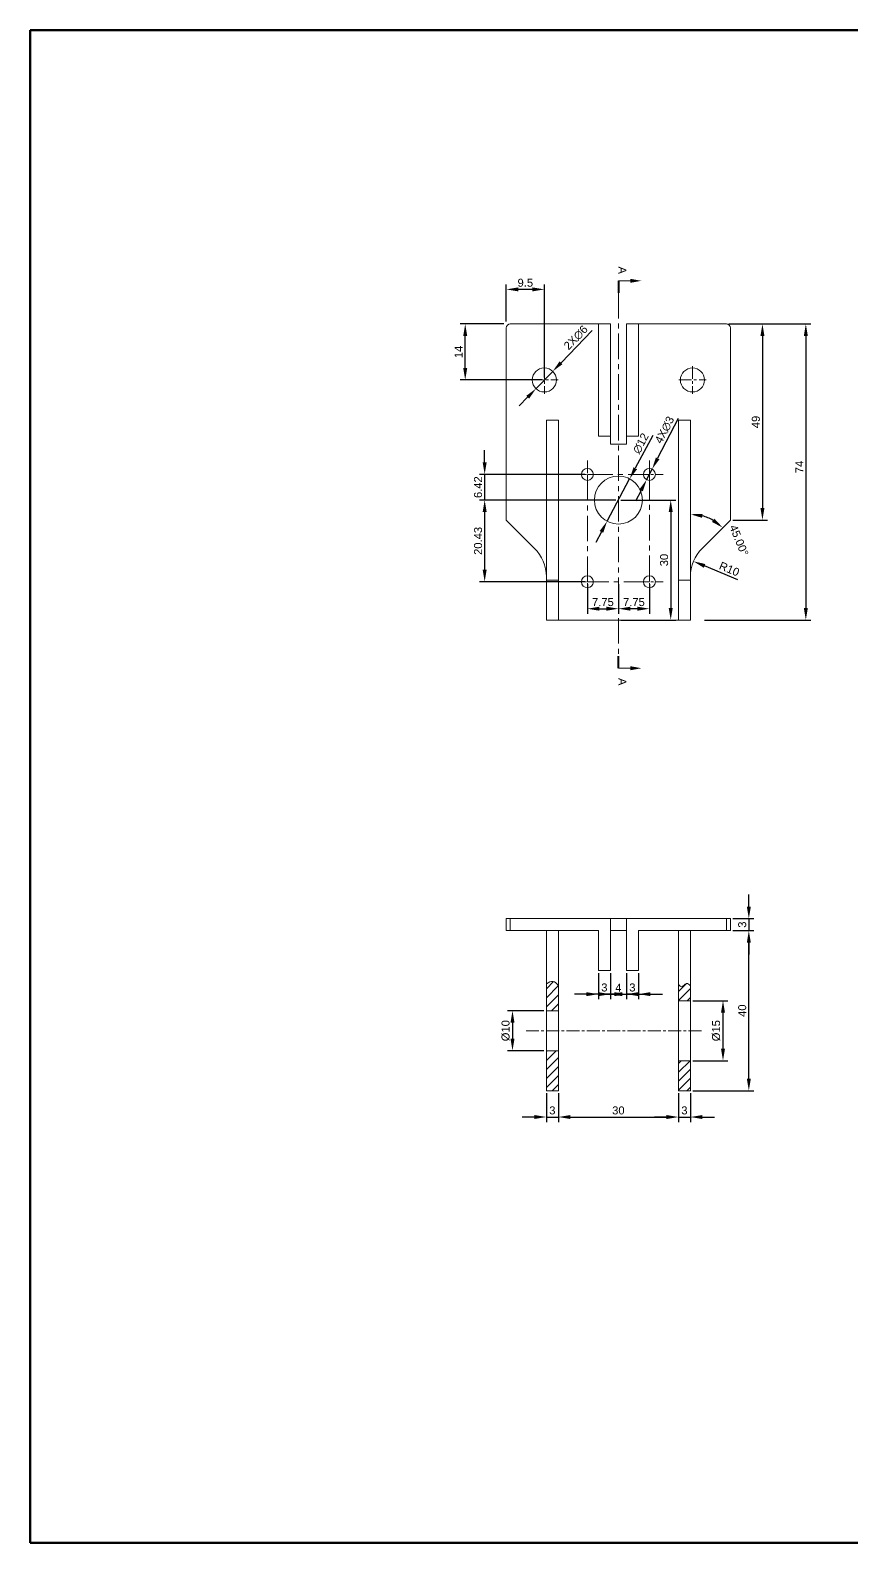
# Model space of a CAD drawing. Header units: millimetres. Extents: x 8228 to 14419, y 2533 to 3289.
# Drawn here: x 11280.1 to 11485.3, y 2700.9 to 3078.9 of the extents above; entities that cross this region are included whole.
import ezdxf

# ---------------------------------------------------------------- set-up
doc = ezdxf.new("R2010")
doc.units = ezdxf.units.MM
doc.linetypes.add('CENTER', pattern=[50.8, 31.75, -6.35, 6.35, -6.35])
for name, color, linetype, lineweight in [('中心线', 1, 'CENTER', 5), ('标注', 3, 'Continuous', 5), ('粗实线', 7, 'Continuous', 40), ('线框', 7, 'Continuous', 60), ('细实线', 5, 'Continuous', 5)]:
    doc.layers.add(name, color=color, linetype=linetype, lineweight=lineweight)
doc.styles.get("Standard").update_dxf_attribs({"font": 'arial.ttf'})
doc.styles.add('样式 2', font='arial.ttf', dxfattribs={"height": 2})
doc.dimstyles.new('样式0-2', dxfattribs={"dimtxt": 2, "dimasz": 3, "dimexe": 1.25, "dimexo": 0.625, "dimtad": 1, "dimdsep": 46, "dimtxsty": 'Standard', "dimcen": 2.5, "dimazin": 0, "dimtfac": 1, "dimtmove": 0, "dimatfit": 3, "dimfxl": 1, "dimarcsym": 0})

# ---------------------------------------------------------------- blocks, each defined once
blk = doc.blocks.new('*D88')
at = {"layer": 'Defpoints', "color": 0, "ltscale": 0.1, "transparency": 16777216}
for p in [(11410.59, 2993.63), (11406.42, 2989.32)]:
    blk.add_point(p, dxfattribs=at)
at = {"layer": '标注', "color": 0, "lineweight": -2, "ltscale": 0.1, "transparency": 16777216}
for p, q in [((11420.44, 3003.83), (11412.67, 2995.79)), ((11406.42, 2989.32), (11410.59, 2993.63)), ((11404.33, 2987.16), (11402.25, 2985.01))]:
    blk.add_line(p, q, dxfattribs=at)
at = {"layer": '标注', "color": 0, "ltscale": 0.1, "transparency": 16777216}
for points in [[(11412.31, 2996.14), (11413.03, 2995.44), (11410.59, 2993.63)], [(11403.97, 2987.51), (11404.69, 2986.82), (11406.42, 2989.32)]]:
    blk.add_solid(points, dxfattribs=at)
at = {"layer": '标注', "color": 0, "ltscale": 0.1, "transparency": 16777216, "insert": (11416.38, 3002.07), "char_height": 2, "attachment_point": 5, "rotation": 45.9738}
blk.add_mtext('2X∅6', dxfattribs=at)
blk = doc.blocks.new('*D89')
at = {"layer": 'Defpoints', "color": 0, "ltscale": 0.1, "transparency": 16777216}
for p in [(11435.44, 2969.23), (11434.06, 2966.56)]:
    blk.add_point(p, dxfattribs=at)
at = {"layer": '标注', "color": 0, "lineweight": -2, "ltscale": 0.1, "transparency": 16777216}
for p, q in [((11441.96, 2981.88), (11436.81, 2971.9)), ((11434.06, 2966.56), (11435.44, 2969.23)), ((11432.69, 2963.9), (11431.32, 2961.23))]:
    blk.add_line(p, q, dxfattribs=at)
at = {"layer": '标注', "color": 0, "ltscale": 0.1, "transparency": 16777216}
for points in [[(11436.37, 2972.13), (11437.26, 2971.67), (11435.44, 2969.23)], [(11432.25, 2964.13), (11433.13, 2963.67), (11434.06, 2966.56)]]:
    blk.add_solid(points, dxfattribs=at)
at = {"layer": '标注', "color": 0, "ltscale": 0.1, "transparency": 16777216, "insert": (11438.56, 2979), "char_height": 2, "attachment_point": 5, "rotation": 62.7457}
blk.add_mtext('4X∅3', dxfattribs=at)
blk = doc.blocks.new('*D90')
at = {"layer": 'Defpoints', "color": 0, "ltscale": 0.1, "transparency": 16777216}
for p in [(11429.82, 2966.77), (11424.18, 2956.18)]:
    blk.add_point(p, dxfattribs=at)
at = {"layer": '标注', "color": 0, "lineweight": -2, "ltscale": 0.1, "transparency": 16777216}
for p, q in [((11435.58, 2977.6), (11431.23, 2969.42)), ((11424.18, 2956.18), (11429.82, 2966.77)), ((11422.77, 2953.53), (11421.36, 2950.88))]:
    blk.add_line(p, q, dxfattribs=at)
at = {"layer": '标注', "color": 0, "ltscale": 0.1, "transparency": 16777216}
for points in [[(11430.79, 2969.65), (11431.67, 2969.18), (11429.82, 2966.77)], [(11422.33, 2953.76), (11423.21, 2953.29), (11424.18, 2956.18)]]:
    blk.add_solid(points, dxfattribs=at)
at = {"layer": '标注', "color": 0, "ltscale": 0.1, "transparency": 16777216, "insert": (11432.61, 2975.63), "char_height": 2, "attachment_point": 5, "rotation": 61.9837}
blk.add_mtext('∅12', dxfattribs=at)
blk = doc.blocks.new('*D91')
at = {"layer": 'Defpoints', "color": 0, "ltscale": 0.1, "transparency": 16777216}
for p in [(11454, 3005.48), (11455, 2956.48), (11463, 2956.48)]:
    blk.add_point(p, dxfattribs=at)
at = {"layer": '标注', "color": 0, "lineweight": -2, "ltscale": 0.1, "transparency": 16777216}
for p, q in [((11454.63, 3005.48), (11464.25, 3005.48)), ((11463, 3002.48), (11463, 2959.48)), ((11455.63, 2956.48), (11464.25, 2956.48))]:
    blk.add_line(p, q, dxfattribs=at)
at = {"layer": '标注', "color": 0, "ltscale": 0.1, "transparency": 16777216}
for points in [[(11462.5, 3002.48), (11463.5, 3002.48), (11463, 3005.48)], [(11462.5, 2959.48), (11463.5, 2959.48), (11463, 2956.48)]]:
    blk.add_solid(points, dxfattribs=at)
at = {"layer": '标注', "color": 0, "ltscale": 0.1, "transparency": 16777216, "insert": (11461.35, 2980.98), "char_height": 2, "attachment_point": 5, "rotation": 90}
blk.add_mtext('49', dxfattribs=at)
blk = doc.blocks.new('*D93')
at = {"layer": 'Defpoints', "color": 0, "ltscale": 0.1, "transparency": 16777216}
for p in [(11454, 3005.48), (11447.93, 2931.48), (11473.84, 2931.48)]:
    blk.add_point(p, dxfattribs=at)
at = {"layer": '标注', "color": 0, "lineweight": -2, "ltscale": 0.1, "transparency": 16777216}
for p, q in [((11454.63, 3005.48), (11475.09, 3005.48)), ((11473.84, 3002.48), (11473.84, 2934.48)), ((11448.55, 2931.48), (11475.09, 2931.48))]:
    blk.add_line(p, q, dxfattribs=at)
at = {"layer": '标注', "color": 0, "ltscale": 0.1, "transparency": 16777216}
for points in [[(11473.34, 3002.48), (11474.34, 3002.48), (11473.84, 3005.48)], [(11473.34, 2934.48), (11474.34, 2934.48), (11473.84, 2931.48)]]:
    blk.add_solid(points, dxfattribs=at)
at = {"layer": '标注', "color": 0, "ltscale": 0.1, "transparency": 16777216, "insert": (11472.22, 2969.73), "char_height": 2, "attachment_point": 5, "rotation": 90}
blk.add_mtext('74', dxfattribs=at)
blk = doc.blocks.new('*D97')
at = {"layer": 'Defpoints', "color": 0, "ltscale": 0.1, "transparency": 16777216}
for p in [(11388.73, 3005.48), (11399, 3005.48), (11408.5, 2991.48)]:
    blk.add_point(p, dxfattribs=at)
at = {"layer": '标注', "color": 0, "lineweight": -2, "ltscale": 0.1, "transparency": 16777216}
for p, q in [((11398.38, 3005.48), (11387.48, 3005.48)), ((11388.73, 2994.48), (11388.73, 3002.48)), ((11407.88, 2991.48), (11387.48, 2991.48))]:
    blk.add_line(p, q, dxfattribs=at)
at = {"layer": '标注', "color": 0, "ltscale": 0.1, "transparency": 16777216}
for points in [[(11388.23, 3002.48), (11389.23, 3002.48), (11388.73, 3005.48)], [(11388.23, 2994.48), (11389.23, 2994.48), (11388.73, 2991.48)]]:
    blk.add_solid(points, dxfattribs=at)
at = {"layer": '标注', "color": 0, "ltscale": 0.1, "transparency": 16777216, "insert": (11387.1, 2998.48), "char_height": 2, "attachment_point": 5, "rotation": 90}
blk.add_mtext('14', dxfattribs=at)
blk = doc.blocks.new('*D98')
at = {"layer": 'Defpoints', "color": 0, "ltscale": 0.1, "transparency": 16777216}
for p in [(11399, 3014.12), (11399, 3005.45), (11408.5, 2991.48)]:
    blk.add_point(p, dxfattribs=at)
at = {"layer": '标注', "color": 0, "lineweight": -2, "ltscale": 0.1, "transparency": 16777216}
for p, q in [((11399, 3006.08), (11399, 3015.37)), ((11405.5, 3014.12), (11402, 3014.12)), ((11408.5, 2992.1), (11408.5, 3015.37))]:
    blk.add_line(p, q, dxfattribs=at)
at = {"layer": '标注', "color": 0, "ltscale": 0.1, "transparency": 16777216}
for points in [[(11402, 3014.62), (11402, 3013.62), (11399, 3014.12)], [(11405.5, 3014.62), (11405.5, 3013.62), (11408.5, 3014.12)]]:
    blk.add_solid(points, dxfattribs=at)
at = {"layer": '标注', "color": 0, "ltscale": 0.1, "transparency": 16777216, "insert": (11403.75, 3015.77), "char_height": 2, "attachment_point": 5}
blk.add_mtext('9.5', dxfattribs=at)
blk = doc.blocks.new('*D100')
at = {"layer": 'Defpoints', "color": 0, "ltscale": 0.1, "transparency": 16777216}
for p in [(11455, 2856.86), (11455, 2853.86), (11459.6, 2853.86)]:
    blk.add_point(p, dxfattribs=at)
at = {"layer": '标注', "color": 0, "lineweight": -2, "ltscale": 0.1, "transparency": 16777216}
for p, q in [((11459.6, 2859.86), (11459.6, 2862.86)), ((11455.63, 2856.86), (11460.85, 2856.86)), ((11459.6, 2856.86), (11459.6, 2853.86)), ((11455.63, 2853.86), (11460.85, 2853.86)), ((11459.6, 2850.86), (11459.6, 2847.86))]:
    blk.add_line(p, q, dxfattribs=at)
at = {"layer": '标注', "color": 0, "ltscale": 0.1, "transparency": 16777216}
for points in [[(11459.1, 2859.86), (11460.1, 2859.86), (11459.6, 2856.86)], [(11459.1, 2850.86), (11460.1, 2850.86), (11459.6, 2853.86)]]:
    blk.add_solid(points, dxfattribs=at)
at = {"layer": '标注', "color": 0, "ltscale": 0.1, "transparency": 16777216, "insert": (11457.95, 2855.36), "char_height": 2, "attachment_point": 5, "rotation": 90}
blk.add_mtext('3', dxfattribs=at)
blk = doc.blocks.new('*D101')
at = {"layer": 'Defpoints', "color": 0, "ltscale": 0.1, "transparency": 16777216}
for p in [(11455, 2853.86), (11459.6, 2853.86), (11445, 2813.86)]:
    blk.add_point(p, dxfattribs=at)
at = {"layer": '标注', "color": 0, "lineweight": -2, "ltscale": 0.1, "transparency": 16777216}
for p, q in [((11455.63, 2853.86), (11460.85, 2853.86)), ((11459.6, 2816.86), (11459.6, 2850.86)), ((11445.63, 2813.86), (11460.85, 2813.86))]:
    blk.add_line(p, q, dxfattribs=at)
at = {"layer": '标注', "color": 0, "ltscale": 0.1, "transparency": 16777216}
for points in [[(11459.1, 2850.86), (11460.1, 2850.86), (11459.6, 2853.86)], [(11459.1, 2816.86), (11460.1, 2816.86), (11459.6, 2813.86)]]:
    blk.add_solid(points, dxfattribs=at)
at = {"layer": '标注', "color": 0, "ltscale": 0.1, "transparency": 16777216, "insert": (11457.95, 2833.86), "char_height": 2, "attachment_point": 5, "rotation": 90}
blk.add_mtext('40', dxfattribs=at)
blk = doc.blocks.new('*D103')
at = {"layer": 'Defpoints', "color": 0, "ltscale": 0.1, "transparency": 16777216}
for p in [(11412, 2813.86), (11442, 2813.86), (11442, 2807.28)]:
    blk.add_point(p, dxfattribs=at)
at = {"layer": '标注', "color": 0, "lineweight": -2, "ltscale": 0.1, "transparency": 16777216}
for p, q in [((11412, 2813.23), (11412, 2806.03)), ((11442, 2813.23), (11442, 2806.03)), ((11415, 2807.28), (11439, 2807.28))]:
    blk.add_line(p, q, dxfattribs=at)
at = {"layer": '标注', "color": 0, "ltscale": 0.1, "transparency": 16777216}
for points in [[(11415, 2807.78), (11415, 2806.78), (11412, 2807.28)], [(11439, 2807.78), (11439, 2806.78), (11442, 2807.28)]]:
    blk.add_solid(points, dxfattribs=at)
at = {"layer": '标注', "color": 0, "ltscale": 0.1, "transparency": 16777216, "insert": (11427, 2808.92), "char_height": 2, "attachment_point": 5}
blk.add_mtext('30', dxfattribs=at)
blk = doc.blocks.new('*D121')
at = {"layer": 'Defpoints', "color": 0, "ltscale": 0.1, "transparency": 16777216}
for p in [(11442, 2813.86), (11445, 2813.86), (11445, 2807.28)]:
    blk.add_point(p, dxfattribs=at)
at = {"layer": '标注', "color": 0, "lineweight": -2, "ltscale": 0.1, "transparency": 16777216}
for p, q in [((11442, 2813.23), (11442, 2806.03)), ((11445, 2813.23), (11445, 2806.03)), ((11439, 2807.28), (11436, 2807.28)), ((11442, 2807.28), (11445, 2807.28)), ((11448, 2807.28), (11451, 2807.28))]:
    blk.add_line(p, q, dxfattribs=at)
at = {"layer": '标注', "color": 0, "ltscale": 0.1, "transparency": 16777216}
for points in [[(11439, 2807.78), (11439, 2806.78), (11442, 2807.28)], [(11448, 2807.78), (11448, 2806.78), (11445, 2807.28)]]:
    blk.add_solid(points, dxfattribs=at)
at = {"layer": '标注', "color": 0, "ltscale": 0.1, "transparency": 16777216, "insert": (11443.5, 2808.92), "char_height": 2, "attachment_point": 5}
blk.add_mtext('3', dxfattribs=at)
blk = doc.blocks.new('*D148')
at = {"layer": 'Defpoints', "color": 0, "transparency": 16777216}
for p in [(11427, 2961.47), (11393.59, 2941.05), (11419.25, 2941.05)]:
    blk.add_point(p, dxfattribs=at)
at = {"layer": '标注', "color": 0, "lineweight": -2, "transparency": 16777216}
for p, q in [((11426.38, 2961.47), (11392.34, 2961.47)), ((11393.59, 2958.47), (11393.59, 2944.05)), ((11418.63, 2941.05), (11392.34, 2941.05))]:
    blk.add_line(p, q, dxfattribs=at)
at = {"layer": '标注', "color": 0, "transparency": 16777216}
for points in [[(11393.09, 2958.47), (11394.09, 2958.47), (11393.59, 2961.47)], [(11393.09, 2944.05), (11394.09, 2944.05), (11393.59, 2941.05)]]:
    blk.add_solid(points, dxfattribs=at)
at = {"layer": '标注', "color": 0, "transparency": 16777216, "insert": (11391.95, 2951.26), "char_height": 2, "attachment_point": 5, "rotation": 90}
blk.add_mtext('20.43', dxfattribs=at)
blk = doc.blocks.new('*D149')
at = {"layer": 'Defpoints', "color": 0, "transparency": 16777216}
for p in [(11419.25, 2967.9), (11393.59, 2961.47), (11427, 2961.47)]:
    blk.add_point(p, dxfattribs=at)
at = {"layer": '标注', "color": 0, "lineweight": -2, "transparency": 16777216}
for p, q in [((11393.59, 2970.9), (11393.59, 2973.9)), ((11418.63, 2967.9), (11392.34, 2967.9)), ((11393.59, 2967.9), (11393.59, 2961.47)), ((11426.38, 2961.47), (11392.34, 2961.47)), ((11393.59, 2958.47), (11393.59, 2955.47))]:
    blk.add_line(p, q, dxfattribs=at)
at = {"layer": '标注', "color": 0, "transparency": 16777216}
for points in [[(11393.09, 2970.9), (11394.09, 2970.9), (11393.59, 2967.9)], [(11393.09, 2958.47), (11394.09, 2958.47), (11393.59, 2961.47)]]:
    blk.add_solid(points, dxfattribs=at)
at = {"layer": '标注', "color": 0, "transparency": 16777216, "insert": (11391.95, 2964.69), "char_height": 2, "attachment_point": 5, "rotation": 90}
blk.add_mtext('6.42', dxfattribs=at)
blk = doc.blocks.new('*D150')
at = {"layer": 'Defpoints', "color": 0, "transparency": 16777216}
for p in [(11419.25, 2941.05), (11427, 2941.05), (11427, 2934.32)]:
    blk.add_point(p, dxfattribs=at)
at = {"layer": '标注', "color": 0, "lineweight": -2, "transparency": 16777216}
for p, q in [((11419.25, 2940.42), (11419.25, 2933.07)), ((11427, 2940.42), (11427, 2933.07)), ((11422.25, 2934.32), (11424, 2934.32))]:
    blk.add_line(p, q, dxfattribs=at)
at = {"layer": '标注', "color": 0, "transparency": 16777216}
for points in [[(11422.25, 2934.82), (11422.25, 2933.82), (11419.25, 2934.32)], [(11424, 2934.82), (11424, 2933.82), (11427, 2934.32)]]:
    blk.add_solid(points, dxfattribs=at)
at = {"layer": '标注', "color": 0, "transparency": 16777216, "insert": (11423.13, 2935.96), "char_height": 2, "attachment_point": 5}
blk.add_mtext('7.75', dxfattribs=at)
blk = doc.blocks.new('*D158')
at = {"layer": 'Defpoints', "color": 0, "transparency": 16777216}
for p in [(11427, 2961.47), (11427, 2931.48), (11440.08, 2931.48)]:
    blk.add_point(p, dxfattribs=at)
at = {"layer": '标注', "color": 0, "lineweight": -2, "transparency": 16777216}
for p, q in [((11427.63, 2961.47), (11441.33, 2961.47)), ((11440.08, 2958.47), (11440.08, 2934.48)), ((11427.63, 2931.48), (11441.33, 2931.48))]:
    blk.add_line(p, q, dxfattribs=at)
at = {"layer": '标注', "color": 0, "transparency": 16777216}
for points in [[(11439.58, 2958.47), (11440.58, 2958.47), (11440.08, 2961.47)], [(11439.58, 2934.48), (11440.58, 2934.48), (11440.08, 2931.48)]]:
    blk.add_solid(points, dxfattribs=at)
at = {"layer": '标注', "color": 0, "transparency": 16777216, "insert": (11438.43, 2946.48), "char_height": 2, "attachment_point": 5, "rotation": 90}
blk.add_mtext('30', dxfattribs=at)
blk = doc.blocks.new('*D159')
at = {"layer": 'Defpoints', "color": 0, "transparency": 16777216}
for p in [(11427, 2941.05), (11434.75, 2941.05), (11427, 2934.32)]:
    blk.add_point(p, dxfattribs=at)
at = {"layer": '标注', "color": 0, "lineweight": -2, "transparency": 16777216}
for p, q in [((11427, 2940.42), (11427, 2933.07)), ((11434.75, 2940.42), (11434.75, 2933.07)), ((11431.75, 2934.32), (11430, 2934.32))]:
    blk.add_line(p, q, dxfattribs=at)
at = {"layer": '标注', "color": 0, "transparency": 16777216}
for points in [[(11430, 2934.82), (11430, 2933.82), (11427, 2934.32)], [(11431.75, 2934.82), (11431.75, 2933.82), (11434.75, 2934.32)]]:
    blk.add_solid(points, dxfattribs=at)
at = {"layer": '标注', "color": 0, "transparency": 16777216, "insert": (11430.88, 2935.96), "char_height": 2, "attachment_point": 5}
blk.add_mtext('7.75', dxfattribs=at)
blk = doc.blocks.new('*D160')
at = {"layer": 'Defpoints', "color": 0, "transparency": 16777216}
for p in [(11445.76, 2946.16), (11455, 2942.33)]:
    blk.add_point(p, dxfattribs=at)
at = {"layer": '标注', "color": 0, "lineweight": -2, "transparency": 16777216}
blk.add_line((11456.87, 2941.56), (11448.53, 2945.01), dxfattribs=at)
at = {"layer": '标注', "color": 0, "transparency": 16777216}
blk.add_solid([(11448.73, 2945.48), (11448.34, 2944.55), (11445.76, 2946.16)], dxfattribs=at)
at = {"layer": '标注', "color": 0, "transparency": 16777216, "insert": (11454.72, 2944.23), "char_height": 2, "attachment_point": 5, "rotation": 337.5}
blk.add_mtext('R10', dxfattribs=at)
blk = doc.blocks.new('*D162')
at = {"layer": 'Defpoints', "color": 0, "transparency": 16777216}
for p in [(11445, 2981.48), (11447.96, 2957.53), (11455, 2956.48), (11447.93, 2949.41), (11445, 2941.48)]:
    blk.add_point(p, dxfattribs=at)
at = {"layer": '标注', "color": 0, "lineweight": -2, "transparency": 16777216}
blk.add_arc((11445, 2946.48), 11.45, 60.0617, 74.9383, dxfattribs=at)
at = {"layer": '标注', "color": 0, "transparency": 16777216}
for points in [[(11447.91, 2957.03), (11448.04, 2958.02), (11445, 2957.92)], [(11451.02, 2956.79), (11450.41, 2956), (11453.09, 2954.57)]]:
    blk.add_solid(points, dxfattribs=at)
at = {"layer": '标注', "color": 0, "transparency": 16777216, "insert": (11457.13, 2951.41), "char_height": 2, "attachment_point": 5, "rotation": 292.1524}
blk.add_mtext('45.00°', dxfattribs=at)
blk = doc.blocks.new('*D164')
at = {"layer": 'Defpoints', "color": 0, "transparency": 16777216}
for p in [(11409, 2813.86), (11412, 2813.86), (11412, 2807.28)]:
    blk.add_point(p, dxfattribs=at)
at = {"layer": '标注', "color": 0, "lineweight": -2, "transparency": 16777216}
for p, q in [((11409, 2813.23), (11409, 2806.03)), ((11412, 2813.23), (11412, 2806.03)), ((11406, 2807.28), (11403, 2807.28)), ((11409, 2807.28), (11412, 2807.28)), ((11415, 2807.28), (11418, 2807.28))]:
    blk.add_line(p, q, dxfattribs=at)
at = {"layer": '标注', "color": 0, "transparency": 16777216}
for points in [[(11406, 2807.78), (11406, 2806.78), (11409, 2807.28)], [(11415, 2807.78), (11415, 2806.78), (11412, 2807.28)]]:
    blk.add_solid(points, dxfattribs=at)
at = {"layer": '标注', "color": 0, "transparency": 16777216, "insert": (11410.5, 2808.92), "char_height": 2, "attachment_point": 5}
blk.add_mtext('3', dxfattribs=at)
blk = doc.blocks.new('*D165')
at = {"layer": 'Defpoints', "color": 0, "transparency": 16777216}
for p in [(11425, 2843.86), (11429, 2843.86), (11429, 2837.99)]:
    blk.add_point(p, dxfattribs=at)
at = {"layer": '标注', "color": 0, "lineweight": -2, "transparency": 16777216}
for p, q in [((11425, 2843.23), (11425, 2836.74)), ((11429, 2843.23), (11429, 2836.74)), ((11422, 2837.99), (11419, 2837.99)), ((11425, 2837.99), (11429, 2837.99)), ((11432, 2837.99), (11435, 2837.99))]:
    blk.add_line(p, q, dxfattribs=at)
at = {"layer": '标注', "color": 0, "transparency": 16777216}
for points in [[(11422, 2838.49), (11422, 2837.49), (11425, 2837.99)], [(11432, 2838.49), (11432, 2837.49), (11429, 2837.99)]]:
    blk.add_solid(points, dxfattribs=at)
at = {"layer": '标注', "color": 0, "transparency": 16777216, "insert": (11427, 2839.61), "char_height": 2, "attachment_point": 5}
blk.add_mtext('4', dxfattribs=at)
blk = doc.blocks.new('*D166')
at = {"layer": 'Defpoints', "color": 0, "transparency": 16777216}
for p in [(11429, 2843.86), (11432, 2843.86), (11429, 2837.99)]:
    blk.add_point(p, dxfattribs=at)
at = {"layer": '标注', "color": 0, "lineweight": -2, "transparency": 16777216}
for p, q in [((11429, 2843.23), (11429, 2836.74)), ((11432, 2843.23), (11432, 2836.74)), ((11426, 2837.99), (11423, 2837.99)), ((11432, 2837.99), (11429, 2837.99)), ((11435, 2837.99), (11438, 2837.99))]:
    blk.add_line(p, q, dxfattribs=at)
at = {"layer": '标注', "color": 0, "transparency": 16777216}
for points in [[(11426, 2838.49), (11426, 2837.49), (11429, 2837.99)], [(11435, 2838.49), (11435, 2837.49), (11432, 2837.99)]]:
    blk.add_solid(points, dxfattribs=at)
at = {"layer": '标注', "color": 0, "transparency": 16777216, "insert": (11430.5, 2839.64), "char_height": 2, "attachment_point": 5}
blk.add_mtext('3', dxfattribs=at)
blk = doc.blocks.new('*D167')
at = {"layer": 'Defpoints', "color": 0, "transparency": 16777216}
for p in [(11422, 2843.86), (11425, 2843.86), (11425, 2837.99)]:
    blk.add_point(p, dxfattribs=at)
at = {"layer": '标注', "color": 0, "lineweight": -2, "transparency": 16777216}
for p, q in [((11422, 2843.23), (11422, 2836.74)), ((11425, 2843.23), (11425, 2836.74)), ((11419, 2837.99), (11416, 2837.99)), ((11422, 2837.99), (11425, 2837.99)), ((11428, 2837.99), (11431, 2837.99))]:
    blk.add_line(p, q, dxfattribs=at)
at = {"layer": '标注', "color": 0, "transparency": 16777216}
for points in [[(11419, 2838.49), (11419, 2837.49), (11422, 2837.99)], [(11428, 2838.49), (11428, 2837.49), (11425, 2837.99)]]:
    blk.add_solid(points, dxfattribs=at)
at = {"layer": '标注', "color": 0, "transparency": 16777216, "insert": (11423.5, 2839.64), "char_height": 2, "attachment_point": 5}
blk.add_mtext('3', dxfattribs=at)
blk = doc.blocks.new('*D176')
at = {"layer": 'Defpoints', "color": 0, "transparency": 16777216}
for p in [(11409, 2833.86), (11400.55, 2823.86), (11409, 2823.86)]:
    blk.add_point(p, dxfattribs=at)
at = {"layer": '标注', "color": 0, "lineweight": -2, "transparency": 16777216}
for p, q in [((11408.38, 2833.86), (11399.3, 2833.86)), ((11400.55, 2830.86), (11400.55, 2826.86)), ((11408.38, 2823.86), (11399.3, 2823.86))]:
    blk.add_line(p, q, dxfattribs=at)
at = {"layer": '标注', "color": 0, "transparency": 16777216}
for points in [[(11400.05, 2830.86), (11401.05, 2830.86), (11400.55, 2833.86)], [(11400.05, 2826.86), (11401.05, 2826.86), (11400.55, 2823.86)]]:
    blk.add_solid(points, dxfattribs=at)
at = {"layer": '标注', "color": 0, "transparency": 16777216, "insert": (11398.84, 2828.86), "char_height": 2, "attachment_point": 5, "rotation": 90}
blk.add_mtext('%%C10', dxfattribs=at)
blk = doc.blocks.new('*D177')
at = {"layer": 'Defpoints', "color": 0, "transparency": 16777216}
for p in [(11445, 2836.36), (11445, 2821.36), (11453.14, 2821.36)]:
    blk.add_point(p, dxfattribs=at)
at = {"layer": '标注', "color": 0, "lineweight": -2, "transparency": 16777216}
for p, q in [((11445.63, 2836.36), (11454.39, 2836.36)), ((11453.14, 2833.36), (11453.14, 2824.36)), ((11445.63, 2821.36), (11454.39, 2821.36))]:
    blk.add_line(p, q, dxfattribs=at)
at = {"layer": '标注', "color": 0, "transparency": 16777216}
for points in [[(11452.64, 2833.36), (11453.64, 2833.36), (11453.14, 2836.36)], [(11452.64, 2824.36), (11453.64, 2824.36), (11453.14, 2821.36)]]:
    blk.add_solid(points, dxfattribs=at)
at = {"layer": '标注', "color": 0, "transparency": 16777216, "insert": (11451.44, 2828.86), "char_height": 2, "attachment_point": 5, "rotation": 90}
blk.add_mtext('%%C15', dxfattribs=at)

msp = doc.modelspace()

# ---------------------------------------------------------------- hatches: boundary and pattern name
at = {"layer": '细实线'}
h = msp.add_hatch(dxfattribs=at)
h.set_pattern_fill('ANSI31', color=256, scale=0.5)
h.set_pattern_definition([(45, (592.3956, -52.1978), (-1.12253202, 1.12253202), [])])
edge = h.paths.add_edge_path()
edge.add_line((11409.001, 2833.858), (11412.001, 2833.858))
edge.add_line((11412.001, 2833.858), (11412.001, 2840.074))
edge.add_spline(control_points=[(11412.001, 2840.074), (11411.6, 2840.582), (11410.766, 2841.638), (11409.604, 2840.935), (11409.001, 2840.57)], knot_values=[0, 0, 0, 0, 1.6998511, 3.5276098, 3.5276098, 3.5276098, 3.5276098], degree=3, periodic=0)
edge.add_line((11409.001, 2840.57), (11409.001, 2833.858))
edge = h.paths.add_edge_path()
edge.add_line((11445.001, 2836.358), (11445.001, 2840.067))
edge.add_spline(control_points=[(11445.001, 2840.067), (11444.656, 2840.392), (11443.897, 2841.107), (11442.939, 2839.377), (11442.28, 2840.118), (11442.001, 2840.431)], knot_values=[0, 0, 0, 0, 1.1698405, 2.5706129, 3.5971027, 3.5971027, 3.5971027, 3.5971027], degree=3, periodic=0)
edge.add_line((11442.001, 2840.431), (11442.001, 2836.358))
edge.add_line((11442.001, 2836.358), (11445.001, 2836.358))
h.paths.add_polyline_path([(11442.001, 2813.858), (11445.001, 2813.858), (11445.001, 2818.858), (11445.001, 2821.358), (11442.001, 2821.358), (11442.001, 2818.858)])
h.paths.add_polyline_path([(11412.001, 2823.858), (11409.001, 2823.858), (11409.001, 2818.858), (11409.001, 2813.858), (11412.001, 2813.858), (11412.001, 2818.858)])

# ---------------------------------------------------------------- linework, layer by layer
at = {"linetype": 'Continuous', "lineweight": 15}
for p, q in [((11422.001, 3005.477), (11400.001, 3005.477)), ((11425.001, 3005.477), (11422.001, 3005.477)), ((11422.001, 3005.477), (11422.001, 2977.477)), ((11425.001, 2975.477), (11425.001, 3005.477)), ((11432.001, 3005.477), (11429.001, 3005.477)), ((11429.001, 3005.477), (11429.001, 2975.477)), ((11432.001, 2977.477), (11432.001, 3005.477)), ((11454.001, 3005.477), (11432.001, 3005.477)), ((11399.001, 3004.477), (11399.001, 2956.477)), ((11455.001, 2956.477), (11455.001, 3004.477)), ((11412.001, 2981.477), (11409.001, 2981.477)), ((11409.001, 2981.477), (11409.001, 2941.477)), ((11412.001, 2941.477), (11412.001, 2981.477)), ((11442.001, 2981.477), (11442.001, 2941.477)), ((11445.001, 2981.477), (11442.001, 2981.477)), ((11445.001, 2941.477), (11445.001, 2981.477)), ((11422.001, 2977.477), (11425.001, 2977.477)), ((11429.001, 2975.477), (11425.001, 2975.477)), ((11429.001, 2977.477), (11432.001, 2977.477)), ((11399.001, 2956.477), (11406.072, 2949.406)), ((11447.93, 2949.406), (11455.001, 2956.477)), ((11409.001, 2941.477), (11412.001, 2941.477)), ((11409.001, 2931.477), (11409.001, 2941.477)), ((11412.001, 2941.477), (11412.001, 2931.477)), ((11442.001, 2941.477), (11445.001, 2941.477)), ((11442.001, 2931.477), (11442.001, 2941.477)), ((11445.001, 2941.477), (11445.001, 2931.477)), ((11412.001, 2931.477), (11409.001, 2931.477)), ((11412.001, 2931.477), (11442.001, 2931.477)), ((11445.001, 2931.477), (11442.001, 2931.477)), ((11399.001, 2853.858), (11399.001, 2856.858)), ((11399.001, 2856.858), (11400.001, 2856.858)), ((11400.001, 2856.858), (11400.001, 2853.858)), ((11425.001, 2856.858), (11400.001, 2856.858)), ((11425.001, 2843.858), (11425.001, 2856.858)), ((11429.001, 2856.858), (11425.001, 2856.858)), ((11429.001, 2843.858), (11429.001, 2856.858)), ((11454.001, 2856.858), (11429.001, 2856.858)), ((11454.001, 2853.858), (11454.001, 2856.858)), ((11454.001, 2856.858), (11455.001, 2856.858)), ((11455.001, 2856.858), (11455.001, 2853.858)), ((11400.001, 2853.858), (11399.001, 2853.858)), ((11422.001, 2853.858), (11400.001, 2853.858)), ((11422.001, 2843.858), (11422.001, 2853.858)), ((11429.001, 2853.858), (11425.001, 2853.858)), ((11432.001, 2843.858), (11432.001, 2853.858)), ((11454.001, 2853.858), (11432.001, 2853.858)), ((11455.001, 2853.858), (11454.001, 2853.858)), ((11425.001, 2843.858), (11422.001, 2843.858)), ((11432.001, 2843.858), (11429.001, 2843.858)), ((11412.001, 2813.858), (11409.001, 2813.858)), ((11445.001, 2813.858), (11442.001, 2813.858))]:
    msp.add_line(p, q, dxfattribs=at)
at = {"linetype": 'Continuous', "lineweight": 15, "ltscale": 0.1}
for p, q in [((11409.001, 2818.858), (11409.001, 2853.858)), ((11412.001, 2818.858), (11412.001, 2853.858)), ((11442.001, 2818.858), (11442.001, 2853.858)), ((11445.001, 2818.858), (11445.001, 2853.858)), ((11445.001, 2836.358), (11442.001, 2836.358)), ((11412.001, 2833.858), (11409.001, 2833.858)), ((11412.001, 2823.858), (11409.001, 2823.858)), ((11445.001, 2821.358), (11442.001, 2821.358)), ((11409.001, 2813.858), (11409.001, 2818.858)), ((11412.001, 2818.858), (11412.001, 2813.858)), ((11442.001, 2813.858), (11442.001, 2818.858)), ((11445.001, 2818.858), (11445.001, 2813.858))]:
    msp.add_line(p, q, dxfattribs=at)
at = {"linetype": 'Continuous', "lineweight": 15}
for centre, radius in [((11408.501, 2991.477), 3), ((11445.501, 2991.477), 3), ((11419.251, 2967.897), 1.5), ((11427.001, 2961.473), 6), ((11434.751, 2967.897), 1.5), ((11419.251, 2941.047), 1.5), ((11434.751, 2941.047), 1.5)]:
    msp.add_circle(centre, radius, dxfattribs=at)
for centre, radius, start, end in [((11400.001, 3004.477), 1, 90, 180), ((11454.001, 3004.477), 1, 0, 90), ((11399.001, 2942.335), 10, 0, 45), ((11455.001, 2942.335), 10, 135, 180)]:
    msp.add_arc(centre, radius, start, end, dxfattribs=at)
at = {"layer": '中心线', "ltscale": 0.2}
for p, q in [((11427.001, 3013.226), (11427.001, 2922.479)), ((11419.251, 2967.897), (11434.751, 2967.897)), ((11419.251, 2941.047), (11419.251, 2967.897)), ((11434.751, 2967.897), (11434.751, 2941.047)), ((11434.751, 2941.047), (11419.251, 2941.047))]:
    msp.add_line(p, q, dxfattribs=at)
at = {"layer": '中心线', "ltscale": 0.1}
for p, q in [((11408.501, 2994.974), (11408.501, 2987.979)), ((11445.501, 2994.974), (11445.501, 2987.979)), ((11405.078, 2991.477), (11411.924, 2991.477)), ((11442.078, 2991.477), (11448.924, 2991.477)), ((11419.251, 2971.394), (11419.251, 2964.399)), ((11434.751, 2971.394), (11434.751, 2964.399)), ((11415.828, 2967.897), (11422.674, 2967.897)), ((11431.328, 2967.897), (11438.174, 2967.897)), ((11415.828, 2941.047), (11422.674, 2941.047)), ((11419.251, 2944.544), (11419.251, 2937.549)), ((11431.328, 2941.047), (11438.174, 2941.047)), ((11434.751, 2944.544), (11434.751, 2937.549)), ((11447.735, 2828.858), (11403.878, 2828.858))]:
    msp.add_line(p, q, dxfattribs=at)
at = {"layer": '粗实线', "ltscale": 0.1}
for p, q in [((11427.001, 3016.263), (11427.001, 3013.226)), ((11427.001, 2919.442), (11427.001, 2922.479))]:
    msp.add_line(p, q, dxfattribs=at)
for points in [[(11432.742, 3016.263, 0, 1, 0), (11430.001, 3016.263, 1, 1, 0)], [(11432.742, 2919.442, 0, 1, 0), (11430.001, 2919.442, 1, 1, 0)]]:
    msp.add_lwpolyline(points, format="xyseb", dxfattribs=at)
at = {"layer": '线框', "ltscale": 0.1}
for p, q in [((11280.054, 3078.884), (11814.654, 3078.884)), ((11280.054, 2700.884), (11280.054, 3078.884)), ((11814.654, 2700.884), (11280.054, 2700.884))]:
    msp.add_line(p, q, dxfattribs=at)
at = {"layer": '细实线'}
for p, q in [((11430.001, 3016.263), (11427.001, 3016.263)), ((11430.001, 2919.442), (11427.001, 2919.442))]:
    msp.add_line(p, q, dxfattribs=at)
for points in [[(11409.001, 2840.57), (11410.72, 2841.191), (11412.001, 2840.074)], [(11442.001, 2840.431), (11442.835, 2839.833), (11443.981, 2840.639), (11445.001, 2840.067)]]:
    msp.add_spline(points, degree=3, dxfattribs=at)

# ---------------------------------------------------------------- texts
at = {"layer": '粗实线', "ltscale": 0.1, "char_height": 2, "attachment_point": 1, "rotation": 270, "style": '样式 2'}
for insert in [(11429.001, 3019.843), (11429.001, 2917.002)]:
    msp.add_mtext_dynamic_manual_height_columns('A', width=7.61663, gutter_width=10, heights=[0], dxfattribs=dict(at, insert=insert))

# ---------------------------------------------------------------- dimensions: what is measured, and where the dimension line sits
at = {"layer": '标注', "ltscale": 0.1}
dim = msp.add_linear_dim(base=(11399.001, 3014.122), p1=(11408.501, 2991.477), p2=(11399.001, 3005.451), dimstyle='样式0-2', dxfattribs=at)
dim.commit()
dim.dimension.update_dxf_attribs({"geometry": '*D98', "text_midpoint": (11403.751, 3014.122), "dimtype": 160})
for base, p1, p2, picture, middle in [((11388.731, 3005.477), (11408.501, 2991.477), (11399.001, 3005.477), '*D97', (11388.731, 2998.477)), ((11473.841, 2931.477), (11454.001, 3005.477), (11447.93, 2931.477), '*D93', (11473.841, 2969.734)), ((11462.996, 2956.477), (11454.001, 3005.477), (11455.001, 2956.477), '*D91', (11462.996, 2980.977))]:
    dim = msp.add_linear_dim(base=base, p1=p1, p2=p2, angle=90, dimstyle='样式0-2', dxfattribs=at)
    dim.commit()
    dim.dimension.update_dxf_attribs({"geometry": picture, "text_midpoint": middle, "dimtype": 160})
for p1, p2, text, picture, middle in [((11406.416, 2989.32), (11410.586, 2993.634), '2X<>', '*D88', (11416.376, 3002.073)), ((11434.064, 2966.563), (11435.438, 2969.23), '4X<>', '*D89', (11438.557, 2979.003))]:
    dim = msp.add_diameter_dim_2p(p1=p1, p2=p2, text=text, dimstyle='样式0-2', dxfattribs=at)
    dim.commit()
    dim.dimension.update_dxf_attribs({"geometry": picture, "text_midpoint": middle})
dim = msp.add_diameter_dim_2p(p1=(11424.183, 2956.176), p2=(11429.819, 2966.77), dimstyle='样式0-2', dxfattribs=at)
dim.commit()
dim.dimension.update_dxf_attribs({"geometry": '*D90', "text_midpoint": (11432.608, 2975.634)})
at = {"layer": '标注'}
dim = msp.add_angular_dim_2l(base=(11447.963, 2957.532), line1=((11445.001, 2941.477), (11445.001, 2981.477)), line2=((11447.93, 2949.406), (11455.001, 2956.477)), dimstyle='样式0-2', dxfattribs=at)
dim.commit()
dim.dimension.update_dxf_attribs({"geometry": '*D162', "text_midpoint": (11455.601, 2950.792), "dimtype": 162})
dim = msp.add_linear_dim(base=(11393.592, 2961.473), p1=(11419.251, 2967.897), p2=(11427.001, 2961.473), angle=90, dimstyle='样式0-2', dxfattribs=at)
dim.commit()
dim.dimension.update_dxf_attribs({"geometry": '*D149', "text_midpoint": (11393.592, 2964.685), "dimtype": 160})
for base, p2, picture, middle in [((11393.592, 2941.047), (11419.251, 2941.047), '*D148', (11391.946, 2951.26)), ((11440.076, 2931.477), (11427.001, 2931.477), '*D158', (11438.429, 2946.475))]:
    dim = msp.add_linear_dim(base=base, p1=(11427.001, 2961.473), p2=p2, angle=90, dimstyle='样式0-2', dxfattribs=at)
    dim.commit()
    dim.dimension.update_dxf_attribs({"geometry": picture, "text_midpoint": middle})
dim = msp.add_radius_dim(center=(11455.001, 2942.335), mpoint=(11445.762, 2946.161), dimstyle='样式0-2', dxfattribs=at)
dim.commit()
dim.dimension.update_dxf_attribs({"geometry": '*D160', "text_midpoint": (11454.087, 2942.713), "dimtype": 164})
for base, p1, p2, picture, middle in [((11427.001, 2934.321), (11419.251, 2941.047), (11427.001, 2941.047), '*D150', (11423.126, 2935.963)), ((11427.001, 2934.321), (11434.751, 2941.047), (11427.001, 2941.047), '*D159', (11430.876, 2935.963)), ((11425.001, 2837.989), (11422.001, 2843.858), (11425.001, 2843.858), '*D167', (11423.501, 2839.635)), ((11429.001, 2837.989), (11425.001, 2843.858), (11429.001, 2843.858), '*D165', (11427.001, 2839.614)), ((11429.001, 2837.989), (11432.001, 2843.858), (11429.001, 2843.858), '*D166', (11430.501, 2839.635)), ((11412.001, 2807.276), (11409.001, 2813.858), (11412.001, 2813.858), '*D164', (11410.501, 2808.923))]:
    dim = msp.add_linear_dim(base=base, p1=p1, p2=p2, dimstyle='样式0-2', dxfattribs=at)
    dim.commit()
    dim.dimension.update_dxf_attribs({"geometry": picture, "text_midpoint": middle})
at = {"layer": '标注', "ltscale": 0.1}
for p1, picture, middle in [((11455.001, 2856.858), '*D100', (11457.951, 2855.358)), ((11445.001, 2813.858), '*D101', (11457.951, 2833.858))]:
    dim = msp.add_linear_dim(base=(11459.597, 2853.858), p1=p1, p2=(11455.001, 2853.858), angle=90, dimstyle='样式0-2', dxfattribs=at)
    dim.commit()
    dim.dimension.update_dxf_attribs({"geometry": picture, "text_midpoint": middle})
at = {"layer": '标注'}
dim = msp.add_linear_dim(base=(11453.14, 2821.358), p1=(11445.001, 2836.358), p2=(11445.001, 2821.358), angle=90, text='%%C<>', dimstyle='样式0-2', dxfattribs=at)
dim.commit()
dim.dimension.update_dxf_attribs({"geometry": '*D177', "text_midpoint": (11453.14, 2828.858), "dimtype": 160})
dim = msp.add_linear_dim(base=(11400.547, 2823.858), p1=(11409.001, 2833.858), p2=(11409.001, 2823.858), angle=90, text='%%C<>', dimstyle='样式0-2', dxfattribs=at)
dim.commit()
dim.dimension.update_dxf_attribs({"geometry": '*D176', "text_midpoint": (11398.845, 2828.858)})
at = {"layer": '标注', "ltscale": 0.1}
for base, p1, p2, picture, middle in [((11442.001, 2807.276), (11412.001, 2813.858), (11442.001, 2813.858), '*D103', (11427.001, 2808.923)), ((11445.001, 2807.276), (11442.001, 2813.858), (11445.001, 2813.858), '*D121', (11443.501, 2808.923))]:
    dim = msp.add_linear_dim(base=base, p1=p1, p2=p2, dimstyle='样式0-2', dxfattribs=at)
    dim.commit()
    dim.dimension.update_dxf_attribs({"geometry": picture, "text_midpoint": middle})

doc.saveas('drawing.dxf')
